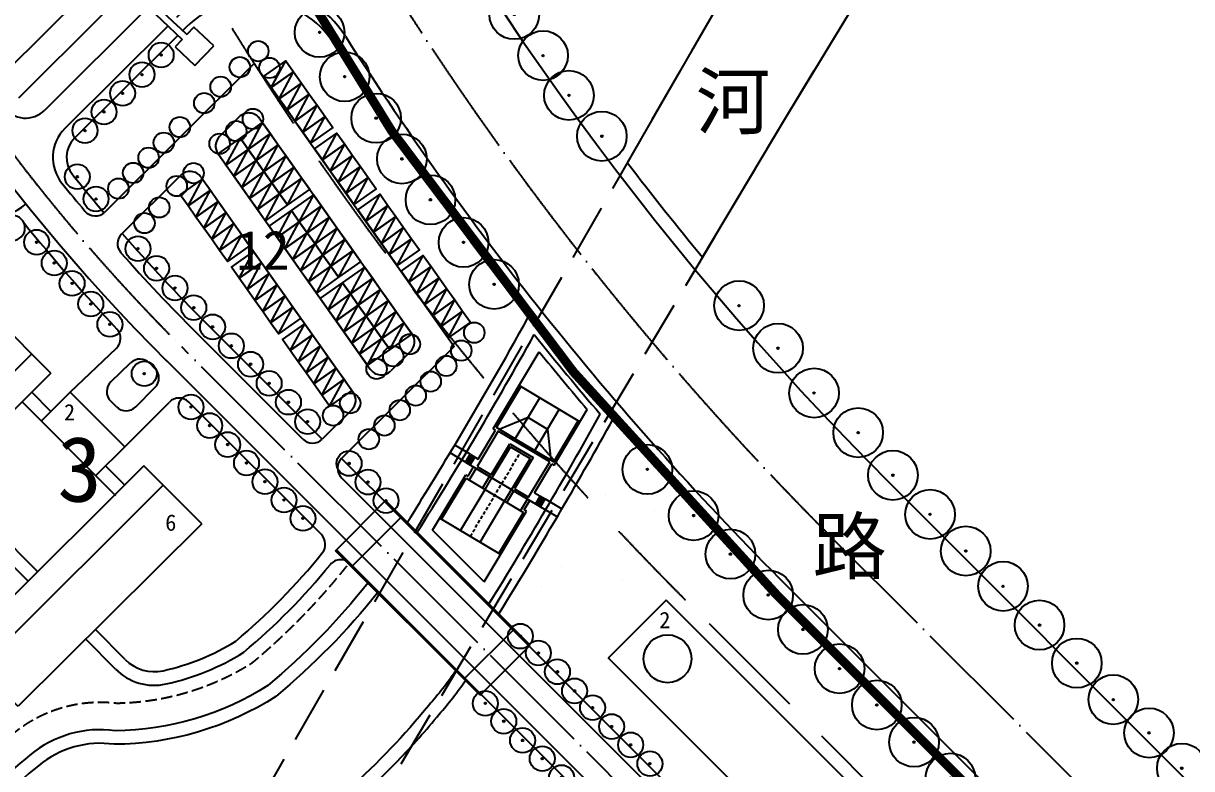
# Model space of a CAD drawing. Extents: x 38883873 to 41204444, y -39183004 to -36939090.
# Drawn here: x 39764102 to 40021309, y -38251559 to -38087413 of the extents above; entities that cross this region are included whole.
import ezdxf
from ezdxf.enums import TextEntityAlignment as Align

# ---------------------------------------------------------------- set-up
doc = ezdxf.new("R2010")
doc.units = 0
doc.header["$LTSCALE"] = 1000
doc.header["$MEASUREMENT"] = 0
for name, pattern in [('CENT', [15, 13, -1, 0, -1]), ('DASH', [0.35, 0.25, -0.1]), ('HIDDEN', [0.375, 0.25, -0.125])]:
    doc.linetypes.add(name, pattern=pattern)
doc.layers.get('0').update_dxf_attribs({"linetype": 'CONTINUOUS'})
for name, color, linetype in [('1-CEG', 220, 'CONTINUOUS'), ('A-FACE', 4, 'CONTINUOUS'), ('LH', 104, 'CONTINUOUS'), ('PD', 15, 'CONTINUOUS'), ('PL', 141, 'CONTINUOUS'), ('PUB_TEXT', 4, 'CONTINUOUS'), ('TEXT', 7, 'CONTINUOUS'), ('TREE1', 62, 'CONTINUOUS'), ('W', 5, 'CONTINUOUS'), ('人行道', 251, 'CONTINUOUS'), ('停车', 165, 'CONTINUOUS'), ('现状河道', 151, 'CONTINUOUS'), ('立交', 251, 'CONTINUOUS'), ('立面1', 131, 'CONTINUOUS'), ('范围', 7, 'CONTINUOUS'), ('道路中心线', 5, 'CENT')]:
    doc.layers.add(name, color=color, linetype=linetype)
doc.styles.add('-黑体', font='SIMHEI.TTF')
doc.styles.add('HRHZ', font='SIMHEI.TTF')

# ---------------------------------------------------------------- blocks, each defined once
blk = doc.blocks.new('suy')
at = {"layer": '立面1', "linetype": 'Continuous'}
for p, q in [((800825, 761608), (771053, 731983)), ((813553, 748880), (800825, 761608)), ((809310, 753122), (773241, 717231)), ((791869, 752695), (791853, 752711)), ((813553, 748880), (783781, 719255)), ((789742, 750579), (789731, 750590)), ((787615, 748463), (787610, 748469)), ((813542, 740405), (809310, 744637)), ((817796, 744637), (811416, 738289)), ((829790, 732642), (817796, 744637)), ((827850, 721855), (807189, 742516)), ((783781, 719255), (771053, 731983)), ((829801, 732653), (823410, 726294)), ((834033, 728400), (793628, 688195)), ((829779, 724168), (825537, 728410)), ((846761, 715672), (834033, 728400)), ((775295, 727740), (770730, 723197)), ((810640, 705123), (790211, 725654)), ((800007, 694543), (771114, 723580)), ((808514, 703007), (788085, 723537)), ((838275, 724157), (795744, 681836)), ((783760, 719234), (775430, 710946)), ((792317, 719284), (777268, 704310)), ((804261, 698775), (783832, 719305)), ((846761, 715672), (806356, 675467)), ((796549, 715031), (778711, 697281)), ((795754, 690311), (775526, 710640)), ((800781, 710778), (779701, 689802)), ((805013, 706525), (783747, 685364)), ((791501, 686079), (778348, 699297)), ((779739, 689392), (787248, 681846)), ((793628, 688195), (782995, 677614)), ((806366, 675456), (793628, 688195)), ((804229, 673351), (791501, 686079)), ((802113, 679709), (799986, 677593)), ((795733, 664876), (782995, 677614)), ((787237, 673372), (787227, 673361)), ((804229, 673351), (795723, 664886))]:
    blk.add_line(p, q, dxfattribs=at)
blk.add_arc((676174, 679895), 104000, 5.23961, 24.6057, dxfattribs=at)
blk = doc.blocks.new('dijw')
at = {"layer": '立面1', "linetype": 'Continuous', "ltscale": 10}
for p, q in [((817574, 852247), (813277, 848059)), ((817554, 852227), (813277, 848059)), ((821741, 847930), (817554, 852227)), ((813277, 848059), (817444, 843743)), ((820130, 846360), (821741, 847930)), ((817444, 843743), (819056, 845313)), ((845004, 825064), (843457, 823435)), ((849375, 820954), (845004, 825064)), ((842424, 822347), (840873, 820713)), ((840873, 820713), (845244, 816602)), ((845244, 816602), (849375, 820954))]:
    blk.add_line(p, q, dxfattribs=at)
for radius, start, end in [(737750, 224.226685, 226.766966), (739250, 224.226755, 226.766411)]:
    blk.add_arc((1348791, 1360940), radius, start, end, dxfattribs=at)
blk = doc.blocks.new('sdihi')
at = {"layer": '现状河道', "linetype": 'DASH', "ltscale": 50}
for points in [[(41878336, -39038113), (41908102, -38992495), (42021709, -38801593), (42048629, -38759764), (42054582, -38748359), (42082859, -38699270), (42201077, -38493736), (42218027, -38469775, 0.0655866), (42257715, -38394406, 0.0396637), (42276603, -38327312), (42305346, -38205349), (42347214, -38058028), (42382881, -37923619), (42467274, -37614872)], [(42110551, -39232996), (41915160, -39072336, -0.3704711), (41908653, -39035113), (42216721, -38517121), (42276586, -38418515, 0.0701513), (42287603, -38392857), (42347712, -38171793), (42390437, -38008618), (42500784, -37614872)]]:
    blk.add_lwpolyline(points, format="xyb", dxfattribs=at)
blk = doc.blocks.new('saoj')
at = {"layer": 'PL'}
for p, q in [((39867544, -38176733), (39877692, -38159740)), ((39868238, -38176449), (39873622, -38167434)), ((39886629, -38175201), (39873235, -38167203)), ((39872402, -38178935), (39877786, -38169920)), ((39875222, -38174213), (39868882, -38176833)), ((39875222, -38174213), (39879515, -38176776)), ((39876695, -38181499), (39882079, -38172484)), ((39880938, -38184731), (39888257, -38172474)), ((39864266, -38183394), (39868060, -38177041)), ((39867544, -38176733), (39868060, -38177041)), ((39872402, -38178935), (39868238, -38176449)), ((39879515, -38176776), (39880216, -38183601)), ((39880859, -38183985), (39886243, -38174970)), ((39872402, -38178935), (39876695, -38181499)), ((39861456, -38184046), (39862481, -38182329)), ((39862481, -38182329), (39864266, -38183394)), ((39871377, -38180652), (39867276, -38187521)), ((39871377, -38180652), (39875670, -38183216)), ((39871377, -38180652), (39875670, -38183216)), ((39876695, -38181499), (39880859, -38183985)), ((39861456, -38184046), (39877922, -38193878)), ((39861714, -38184200), (39862739, -38182482)), ((39861971, -38184353), (39862997, -38182636)), ((39862210, -38184496), (39863235, -38182779)), ((39862468, -38184650), (39863493, -38182933)), ((39875670, -38183216), (39871568, -38190084)), ((39876629, -38190777), (39880423, -38184423)), ((39880423, -38184423), (39880938, -38184731)), ((39854207, -38199069), (39861495, -38186864)), ((39861495, -38186864), (39862010, -38187172)), ((39862010, -38187172), (39863240, -38185111)), ((39862217, -38187995), (39863755, -38185419)), ((39865222, -38189789), (39866760, -38187213)), ((39865738, -38190097), (39867276, -38187521)), ((39856190, -38196625), (39861573, -38187610)), ((39860354, -38199112), (39865738, -38190097)), ((39861573, -38187610), (39874194, -38195147)), ((39870030, -38192660), (39871568, -38190084)), ((39864647, -38201675), (39870030, -38192660)), ((39870546, -38192968), (39872084, -38190392)), ((39873551, -38194762), (39875089, -38192186)), ((39874373, -38194554), (39875604, -38192494)), ((39876629, -38190777), (39878947, -38192161)), ((39876892, -38193263), (39877917, -38191546)), ((39877149, -38193417), (39878175, -38191700)), ((39877407, -38193571), (39878432, -38191853)), ((39877664, -38193724), (39878690, -38192007)), ((39877922, -38193878), (39878947, -38192161)), ((39865583, -38210446), (39874888, -38194862)), ((39868811, -38204162), (39874194, -38195147)), ((39874888, -38194862), (39874373, -38194554)), ((39855804, -38196394), (39869198, -38204392)), ((39865583, -38210446), (39854207, -38199069))]:
    blk.add_line(p, q, dxfattribs=at)
at = {"layer": 'PL', "linetype": 'HIDDEN', "ltscale": 3}
blk.add_line((39862501, -38200393), (39873524, -38181934), dxfattribs=at)
at = {"layer": 'PL'}
blk.add_arc((40437444, -37706090), 720500, 219.022938, 220.338804, dxfattribs=at)
blk = doc.blocks.new('7')
at = {"layer": 'TREE1', "linetype": 'ByBlock'}
blk.add_circle((0, 0), 3.64, dxfattribs=at)
at = {"layer": 'TREE1', "linetype": 'Continuous', "ltscale": 10}
blk.add_circle((0, 0), 0.121, dxfattribs=at)
blk = doc.blocks.new('sdji')
at = {"linetype": 'Continuous', "ltscale": 10}
for radius in [2750, 184]:
    blk.add_circle((512091, 867961), radius, dxfattribs=at)
blk = doc.blocks.new('sppw')
at = {"layer": '立面1', "linetype": 'Continuous', "lineweight": -3, "ltscale": 10}
for p, q in [((39905637, -38214437), (39892909, -38227165)), ((40012622, -38321422), (39905637, -38214437)), ((39999894, -38334150), (39892878, -38227134)), ((39968074, -38302330), (39980802, -38289603)), ((39953225, -38295966), (39957468, -38291724)), ((39970196, -38304452), (39982924, -38291724)), ((39972317, -38306573), (39985045, -38293845)), ((39978681, -38321422), (39953225, -38295966)), ((39974438, -38308694), (39987166, -38295966)), ((39976560, -38310816), (39989288, -38298088)), ((39978681, -38312937), (39991409, -38300209)), ((39980802, -38315058), (39993530, -38302330)), ((39982924, -38317180), (39995651, -38304452)), ((39985045, -38319301), (39997773, -38306573)), ((39987166, -38321422), (39999894, -38308694)), ((39989288, -38323544), (40002015, -38310816)), ((39991409, -38325665), (40004137, -38312937)), ((39993530, -38327786), (40006258, -38315058)), ((39995651, -38329908), (40008379, -38317180)), ((39997773, -38332029), (40010501, -38319301)), ((39999894, -38334150), (40012622, -38321422)), ((40024699, -38341985), (40008379, -38325665)), ((40008782, -38357902), (40024699, -38341985)), ((40024165, -38351004), (40028942, -38346227)), ((40028942, -38346227), (40035306, -38352591)), ((40030529, -38357368), (40024165, -38351004)), ((40017267, -38357902), (40022044, -38353125)), ((40028408, -38359489), (40022044, -38353125)), ((40030529, -38357368), (40035306, -38352591)), ((40022085, -38371205), (40008782, -38357902)), ((40023631, -38364266), (40017267, -38357902)), ((40023631, -38364266), (40028408, -38359489)), ((39993071, -38377773), (40005280, -38390043))]:
    blk.add_line(p, q, dxfattribs=at)
for centre, major_axis, start_param, end_param in [((39905922, -38227353), (-3728, 3728), 3.9269908, 10.2101761), ((39938376, -38361727), (-41369, 39212), 3.6148747, 4.6856357)]:
    blk.add_ellipse(centre, major_axis=major_axis, ratio=1, start_param=start_param, end_param=end_param, dxfattribs=at)
blk = doc.blocks.new('sij')
at = {"layer": 'TREE1', "linetype": 'Continuous', "ltscale": 10}
blk.add_circle((327690, 1006813), 2250, dxfattribs=at)

msp = doc.modelspace()

# ---------------------------------------------------------------- linework, layer by layer
at = {"layer": 'A-FACE'}
for p, q in [((39795994, -38087950), (39773248, -38110583)), ((39814937, -38096262), (39782070, -38128967)), ((39814937, -38096262), (39858956, -38158550)), ((39811618, -38108029), (39807305, -38112321)), ((39816184, -38108424), (39849664, -38155797)), ((39806971, -38116179), (39840454, -38163557)), ((39798677, -38120906), (39785704, -38133815)), ((39803243, -38121301), (39836725, -38168677)), ((39825653, -38179001), (39801869, -38155217)), ((39858956, -38158550), (39834144, -38183239)), ((39967014, -38333090), (39795505, -38161581)), ((39849333, -38159660), (39845020, -38163953)), ((39836393, -38172537), (39829891, -38179007)), ((39973378, -38326726), (39834139, -38187487)), ((39864640, -38235383), (39832820, -38203563)), ((39864852, -38235171), (39833033, -38203351))]:
    msp.add_line(p, q, dxfattribs=at)
at = {"layer": 'A-FACE', "linetype": 'Continuous'}
for p, q in [((39954844, -38188691), (40042931, -38276778)), ((39932216, -38211318), (40020304, -38299406))]:
    msp.add_line(p, q, dxfattribs=at)
at = {"layer": 'A-FACE', "linetype": 'Continuous', "ltscale": 10}
for p, q in [((39832820, -38203563), (39843851, -38192532)), ((39875671, -38224352), (39843851, -38192532)), ((39875459, -38224564), (39843639, -38192744)), ((39836568, -38206887), (39847175, -38196280)), ((39861317, -38231635), (39871923, -38221029)), ((39864640, -38235383), (39875671, -38224352))]:
    msp.add_line(p, q, dxfattribs=at)
at = {"layer": 'A-FACE', "linetype": 'Continuous'}
for centre, radius, start, end in [((40437444, -37706090), 682500, 187.2288, 225), ((39814758, -38103136), 24000, 32.52296, 134.85794), ((39812582, -38105301), 24000, 133.909, 134.85794), ((40437444, -37706090), 714500, 212.522963, 225)]:
    msp.add_arc(centre, radius, start, end, dxfattribs=at)
at = {"layer": 'A-FACE'}
for centre, radius, start, end in [((40095923, -37861705), 424500, 181.97209, 225), ((39813734, -38110155), 3000, 35.24938, 134.85794), ((39779596, -38116963), 9000, 134.85794, 218.90187), ((39809421, -38114448), 3000, 134.85794, 215.24938), ((39800793, -38123032), 3000, 35.24938, 134.85794), ((40095944, -37861686), 415500, 218.90187, 220.00079), ((39779954, -38126840), 3000, 220.00079, 314.85794), ((39787820, -38135941), 3000, 134.85794, 221.67175), ((40095944, -37861686), 415500, 221.67175, 225), ((39847217, -38157534), 3000, 314.85794, 35.24938), ((39842904, -38161826), 3000, 215.24938, 314.85794), ((39834276, -38170411), 3000, 314.85794, 35.24938), ((39827775, -38176880), 3000, 225, 314.85794), ((39836260, -38185365), 3000, 134.85794, 225)]:
    msp.add_arc(centre, radius, start, end, dxfattribs=at)
at = {"layer": 'PD', "color": 253}
for p, q in [((39868641, -38177237), (39863996, -38185015)), ((39879975, -38184004), (39868641, -38177237)), ((39867113, -38186876), (39871215, -38180008)), ((39871215, -38180008), (39876314, -38183053)), ((39863996, -38185015), (39867113, -38186876)), ((39876314, -38183053), (39872213, -38189922)), ((39875330, -38191783), (39879975, -38184004)), ((39872213, -38189922), (39875330, -38191783))]:
    msp.add_line(p, q, dxfattribs=at)
at = {"layer": 'TREE1', "linetype": 'Continuous', "ltscale": 10, "const_width": 0.5}
msp.add_lwpolyline([(39899102, -38191785, 0.5205671), (39890435, -38193557, 0.5205671), (39886110, -38200722, 0.5205671), (39885181, -38207610, 0.5205671), (39880409, -38209024, 0.5205671), (39879425, -38217659, 0.5205671), (39885013, -38220096, 0.5205671), (39887454, -38213334, 0.5205671), (39892407, -38211267, 0.5205671), (39896817, -38207102, 0.5205671), (39902760, -38201420, 0.5205671)], format="xyb", close=True, dxfattribs=at)
at = {"layer": 'W', "flags": 128}
for points in [[(39897113, -38118113), (39916090, -38085118), (39933040, -38061158, 0.0655866), (39972728, -37985789, 0.0396637), (39991616, -37918694), (40020359, -37796732), (40062227, -37649410), (40097894, -37515001), (40105424, -37487454)], [(39913639, -38138928), (39931734, -38108503), (39991599, -38009897, 0.0701513), (40002616, -37984239), (40062725, -37763176), (40105451, -37600000), (40136992, -37487454)], [(39839956, -38210698, -0.0511052), (39817930, -38233222, -0.140712), (39784302, -38243196, 0.2104494), (39765555, -38248599, 0.0540291), (39749858, -38264008, -0.0154799), (39734813, -38294682, -0.0422093), (39723074, -38310943, -0.0422093)], [(39842090, -38212833, -0.0508624), (39819705, -38235648, -0.1423052), (39784104, -38246198, 0.2134695), (39767447, -38250928, 0.0531452), (39752427, -38265608, -0.0153368), (39737426, -38296157, -0.042859), (39725196, -38313076, -0.0397694)], [(39859281, -38230024, -0.0295451), (39853361, -38237618, -0.0403972), (39835799, -38255982, -0.2101361), (39804292, -38269813, 0.1035566), (39773049, -38273251, 0.2243536), (39758137, -38292677, -0.0380832), (39743761, -38316958, -0.0265738), (39736911, -38324849, -0.0181654)]]:
    msp.add_lwpolyline(points, format="xyb", dxfattribs=at)
at = {"layer": 'W'}
for centre, radius, start, end in [((40437444, -37706090), 679500, 217.326852, 219.568119), ((39070438, -37708180), 919154, 329.093585, 331.127335), ((39070438, -37708180), 922154, 327.80605, 330.949144), ((40437444, -37706090), 719000, 218.733227, 220.548064), ((38923274, -37634451), 1107823, 328.378077, 330.883564), ((38923274, -37634451), 1110823, 329.733091, 330.908997), ((39070438, -37708180), 919154, 327.848561, 329.093585), ((38923274, -37634451), 1110823, 328.341279, 329.733091), ((39792118, -38183766), 84552, 318.71348, 325.06852), ((39731120, -38138297), 160504, 315.9826, 320.88504), ((39731120, -38138297), 160504, 311.70592, 317.31543)]:
    msp.add_arc(centre, radius, start, end, dxfattribs=at)
at = {"layer": '人行道'}
for p, q in [((39783043, -38075444), (39760345, -38098029)), ((39791603, -38083855), (39768810, -38106536)), ((39799946, -38088249), (39799178, -38089014)), ((39798114, -38090073), (39775364, -38112710)), ((39829896, -38179001), (39803990, -38153096)), ((39793076, -38163394), (39791917, -38162235)), ((39784590, -38171879), (39783333, -38170623)), ((39829707, -38200026), (39800500, -38170819)), ((39861456, -38184046), (39858055, -38181999)), ((39862481, -38182329), (39859079, -38180292)), ((39847175, -38196280), (39834160, -38183270)), ((39878947, -38192161), (39882677, -38194337)), ((39877922, -38193878), (39881663, -38196071)), ((39836568, -38206887), (39836105, -38206424)), ((39930095, -38213439), (40018183, -38301527)), ((39931865, -38280971), (39871923, -38221029)), ((39964892, -38335211), (39861317, -38231635))]:
    msp.add_line(p, q, dxfattribs=at)
at = {"layer": '人行道', "linetype": 'Continuous', "ltscale": 10}
for p, q in [((39774423, -38168665), (39784582, -38158965)), ((39783383, -38166331), (39787724, -38162187)), ((39788833, -38171879), (39793076, -38167637)), ((39777530, -38171919), (39777605, -38171848)), ((39786417, -38180659), (39796258, -38170819))]:
    msp.add_line(p, q, dxfattribs=at)
at = {"layer": '人行道', "linetype": 'Continuous'}
for p, q in [((39786540, -38227546), (39779964, -38220938)), ((39784413, -38229663), (39777837, -38223054))]:
    msp.add_line(p, q, dxfattribs=at)
at = {"layer": '人行道', "color": 250, "linetype": 'DASH', "ltscale": 10, "flags": 128}
msp.add_lwpolyline([(39835260, -38206963, -0.0504539), (39814387, -38228365, -0.1373035), (39784645, -38237192, 0.2057075), (39761776, -38243938, 0.0557095), (39744712, -38260827, -0.0157604), (39729587, -38291730, -0.0408118), (39718828, -38306676, -0.0408118)], format="xyb", dxfattribs=at)
at = {"layer": '人行道'}
for centre, radius, start, end in [((40437444, -37706090), 767000, 210.10706, 210.10706), ((40150696, -37835001), 454624, 214.21121, 214.21121), ((39753820, -38112986), 17914, 125.08941, 307.50753), ((39779596, -38116963), 6000, 134.85794, 218.90187), ((40095944, -37861686), 412500, 218.90187, 220.41886), ((40095944, -37861686), 427500, 219.0826, 223.27527), ((40095944, -37861686), 412500, 221.25432, 225), ((39827586, -38202147), 3000, 321.0777, 45), ((39719046, -38114497), 142512, 310.10584, 321.0777), ((39833984, -38208545), 3000, 45, 140.70812), ((39719046, -38114497), 145512, 310.02003, 320.70812), ((39783747, -38179645), 51553, 282.44804, 301.7207), ((39783747, -38179645), 54553, 282.44804, 301.95372)]:
    msp.add_arc(centre, radius, start, end, dxfattribs=at)
at = {"layer": '人行道', "linetype": 'Continuous'}
for centre, radius, start, end in [((39814758, -38103136), 21000, 32.52296, 134.85794), ((40437444, -37706090), 717500, 212.522963, 225), ((39764577, -38102282), 6000, 215.98245, 314.85794), ((39782510, -38156795), 3000, 313.67455, 43.27527), ((39798379, -38172940), 3000, 45, 135), ((39792919, -38221198), 9000, 224.85794, 282.44804), ((39792919, -38221198), 12000, 224.85794, 282.44804)]:
    msp.add_arc(centre, radius, start, end, dxfattribs=at)
at = {"layer": '人行道', "linetype": 'Continuous', "ltscale": 10}
for centre, start, end in [((39789796, -38164357), 45, 133.67455), ((39790954, -38165515), 315, 45), ((39785455, -38168501), 133.67455, 225), ((39786712, -38169758), 225, 315)]:
    msp.add_arc(centre, 3000, start, end, dxfattribs=at)
at = {"layer": '停车', "linetype": 'Continuous', "ltscale": 10}
for points in [[(39818688, -38101570), (39816957, -38099121), (39821857, -38095658), (39823588, -38098108), (39818688, -38101570), (39821857, -38095658)], [(39820420, -38104020), (39818688, -38101570), (39823588, -38098108), (39825319, -38100558), (39820420, -38104020), (39823588, -38098108)], [(39822151, -38106470), (39820420, -38104020), (39825319, -38100558), (39827051, -38103008), (39822151, -38106470), (39825319, -38100558)], [(39823882, -38108920), (39822151, -38106470), (39827051, -38103008), (39828782, -38105457), (39823882, -38108920), (39827051, -38103008)], [(39825614, -38111370), (39823882, -38108920), (39828782, -38105457), (39830514, -38107907), (39825614, -38111370), (39828782, -38105457)], [(39813602, -38115166), (39811871, -38112716), (39816771, -38109253), (39818502, -38111703), (39813602, -38115166), (39816771, -38109253)], [(39827345, -38113820), (39825614, -38111370), (39830514, -38107907), (39832245, -38110357), (39827345, -38113820), (39830514, -38107907)], [(39808702, -38118629), (39806971, -38116179), (39811871, -38112716), (39813602, -38115166), (39808702, -38118629), (39811871, -38112716)], [(39815334, -38117616), (39813602, -38115166), (39818502, -38111703), (39820233, -38114153), (39815334, -38117616), (39818502, -38111703)], [(39829942, -38117495), (39828211, -38115045), (39833111, -38111582), (39834842, -38114032), (39829942, -38117495), (39833111, -38111582)], [(39810434, -38121079), (39808702, -38118629), (39813602, -38115166), (39815334, -38117616), (39810434, -38121079), (39813602, -38115166)], [(39817065, -38120066), (39815334, -38117616), (39820233, -38114153), (39821965, -38116603), (39817065, -38120066), (39820233, -38114153)], [(39831674, -38119945), (39829942, -38117495), (39834842, -38114032), (39836574, -38116482), (39831674, -38119945), (39834842, -38114032)], [(39812165, -38123529), (39810434, -38121079), (39815334, -38117616), (39817065, -38120066), (39812165, -38123529), (39815334, -38117616)], [(39818796, -38122516), (39817065, -38120066), (39821965, -38116603), (39823696, -38119053), (39818796, -38122516), (39821965, -38116603)], [(39833405, -38122395), (39831674, -38119945), (39836574, -38116482), (39838305, -38118932), (39833405, -38122395), (39836574, -38116482)], [(39813896, -38125979), (39812165, -38123529), (39817065, -38120066), (39818796, -38122516), (39813896, -38125979), (39817065, -38120066)], [(39820528, -38124966), (39818796, -38122516), (39823696, -38119053), (39825428, -38121503), (39820528, -38124966), (39823696, -38119053)], [(39835137, -38124845), (39833405, -38122395), (39838305, -38118932), (39840036, -38121382), (39835137, -38124845), (39838305, -38118932)], [(39800367, -38127627), (39798636, -38125177), (39803536, -38121715), (39805267, -38124165), (39800367, -38127627), (39803536, -38121715)], [(39815628, -38128429), (39813896, -38125979), (39818796, -38122516), (39820528, -38124966), (39815628, -38128429), (39818796, -38122516)], [(39822259, -38127416), (39820528, -38124966), (39825428, -38121503), (39827159, -38123953), (39822259, -38127416), (39825428, -38121503)], [(39836868, -38127295), (39835137, -38124845), (39840036, -38121382), (39841768, -38123832), (39836868, -38127295), (39840036, -38121382)], [(39802099, -38130077), (39800367, -38127627), (39805267, -38124165), (39806999, -38126615), (39802099, -38130077), (39805267, -38124165)], [(39817359, -38130879), (39815628, -38128429), (39820528, -38124966), (39822259, -38127416), (39817359, -38130879), (39820528, -38124966)], [(39824856, -38131091), (39823125, -38128641), (39828025, -38125178), (39829756, -38127628), (39824856, -38131091), (39828025, -38125178)], [(39839465, -38130970), (39837734, -38128520), (39842634, -38125057), (39844365, -38127507), (39839465, -38130970), (39842634, -38125057)], [(39803830, -38132527), (39802099, -38130077), (39806999, -38126615), (39808730, -38129064), (39803830, -38132527), (39806999, -38126615)], [(39826588, -38133541), (39824856, -38131091), (39829756, -38127628), (39831488, -38130078), (39826588, -38133541), (39829756, -38127628)], [(39841196, -38133420), (39839465, -38130970), (39844365, -38127507), (39846096, -38129957), (39841196, -38133420), (39844365, -38127507)], [(39805562, -38134977), (39803830, -38132527), (39808730, -38129064), (39810461, -38131514), (39805562, -38134977), (39808730, -38129064)], [(39819956, -38134554), (39818225, -38132104), (39823125, -38128641), (39824856, -38131091), (39819956, -38134554), (39823125, -38128641)], [(39828319, -38135991), (39826588, -38133541), (39831488, -38130078), (39833219, -38132528), (39828319, -38135991), (39831488, -38130078)], [(39842928, -38135870), (39841196, -38133420), (39846096, -38129957), (39847828, -38132407), (39842928, -38135870), (39846096, -38129957)], [(39807293, -38137427), (39805562, -38134977), (39810461, -38131514), (39812193, -38133964), (39807293, -38137427), (39810461, -38131514)], [(39821688, -38137004), (39819956, -38134554), (39824856, -38131091), (39826588, -38133541), (39821688, -38137004), (39824856, -38131091)], [(39823419, -38139453), (39821688, -38137004), (39826588, -38133541), (39828319, -38135991), (39823419, -38139453), (39826588, -38133541)], [(39830051, -38138441), (39828319, -38135991), (39833219, -38132528), (39834950, -38134978), (39830051, -38138441), (39833219, -38132528)], [(39844659, -38138320), (39842928, -38135870), (39847828, -38132407), (39849559, -38134857), (39844659, -38138320), (39847828, -38132407)], [(39809024, -38139877), (39807293, -38137427), (39812193, -38133964), (39813924, -38136414), (39809024, -38139877), (39812193, -38133964)], [(39825151, -38141903), (39823419, -38139453), (39828319, -38135991), (39830051, -38138441), (39825151, -38141903), (39828319, -38135991)], [(39831782, -38140891), (39830051, -38138441), (39834950, -38134978), (39836682, -38137428), (39831782, -38140891), (39834950, -38134978)], [(39846391, -38140770), (39844659, -38138320), (39849559, -38134857), (39851291, -38137307), (39846391, -38140770), (39849559, -38134857)], [(39811622, -38143552), (39809890, -38141102), (39814790, -38137639), (39816521, -38140089), (39811622, -38143552), (39814790, -38137639)], [(39826882, -38144353), (39825151, -38141903), (39830051, -38138441), (39831782, -38140891), (39826882, -38144353), (39830051, -38138441)], [(39833513, -38143340), (39831782, -38140891), (39836682, -38137428), (39838413, -38139878), (39833513, -38143340), (39836682, -38137428)], [(39848988, -38144444), (39847256, -38141995), (39852156, -38138532), (39853888, -38140982), (39848988, -38144444), (39852156, -38138532)], [(39813353, -38146002), (39811622, -38143552), (39816521, -38140089), (39818253, -38142539), (39813353, -38146002), (39816521, -38140089)], [(39828613, -38146803), (39826882, -38144353), (39831782, -38140891), (39833513, -38143340), (39828613, -38146803), (39831782, -38140891)], [(39836110, -38147015), (39834379, -38144565), (39839279, -38141103), (39841010, -38143553), (39836110, -38147015), (39839279, -38141103)], [(39850719, -38146894), (39848988, -38144444), (39853888, -38140982), (39855619, -38143432), (39850719, -38146894), (39853888, -38140982)], [(39815084, -38148452), (39813353, -38146002), (39818253, -38142539), (39819984, -38144989), (39815084, -38148452), (39818253, -38142539)], [(39837842, -38149465), (39836110, -38147015), (39841010, -38143553), (39842742, -38146003), (39837842, -38149465), (39841010, -38143553)], [(39852451, -38149344), (39850719, -38146894), (39855619, -38143432), (39857350, -38145882), (39852451, -38149344), (39855619, -38143432)], [(39816816, -38150902), (39815084, -38148452), (39819984, -38144989), (39821716, -38147439), (39816816, -38150902), (39819984, -38144989)], [(39831211, -38150478), (39829479, -38148028), (39834379, -38144565), (39836110, -38147015), (39831211, -38150478), (39834379, -38144565)], [(39839573, -38151915), (39837842, -38149465), (39842742, -38146003), (39844473, -38148452), (39839573, -38151915), (39842742, -38146003)], [(39854182, -38151794), (39852451, -38149344), (39857350, -38145882), (39859082, -38148332), (39854182, -38151794), (39857350, -38145882)], [(39818547, -38153352), (39816816, -38150902), (39821716, -38147439), (39823447, -38149889), (39818547, -38153352), (39821716, -38147439)], [(39832942, -38152928), (39831211, -38150478), (39836110, -38147015), (39837842, -38149465), (39832942, -38152928), (39836110, -38147015)], [(39841305, -38154365), (39839573, -38151915), (39844473, -38148452), (39846205, -38150902), (39841305, -38154365), (39844473, -38148452)], [(39855913, -38154244), (39854182, -38151794), (39859082, -38148332), (39860813, -38150781), (39855913, -38154244), (39859082, -38148332)], [(39820279, -38155802), (39818547, -38153352), (39823447, -38149889), (39825178, -38152339), (39820279, -38155802), (39823447, -38149889)], [(39834673, -38155378), (39832942, -38152928), (39837842, -38149465), (39839573, -38151915), (39834673, -38155378), (39837842, -38149465)], [(39843036, -38156815), (39841305, -38154365), (39846205, -38150902), (39847936, -38153352), (39843036, -38156815), (39846205, -38150902)], [(39857645, -38156694), (39855913, -38154244), (39860813, -38150781), (39862545, -38153231), (39857645, -38156694), (39860813, -38150781)], [(39822876, -38159477), (39821144, -38157027), (39826044, -38153564), (39827776, -38156014), (39822876, -38159477), (39826044, -38153564)], [(39836405, -38157828), (39834673, -38155378), (39839573, -38151915), (39841305, -38154365), (39836405, -38157828), (39839573, -38151915)], [(39844767, -38159265), (39843036, -38156815), (39847936, -38153352), (39849667, -38155802), (39844767, -38159265), (39847936, -38153352)], [(39824607, -38161927), (39822876, -38159477), (39827776, -38156014), (39829507, -38158464), (39824607, -38161927), (39827776, -38156014)], [(39838136, -38160278), (39836405, -38157828), (39841305, -38154365), (39843036, -38156815), (39838136, -38160278), (39841305, -38154365)], [(39826338, -38164377), (39824607, -38161927), (39829507, -38158464), (39831238, -38160914), (39826338, -38164377), (39829507, -38158464)], [(39839868, -38162728), (39838136, -38160278), (39843036, -38156815), (39844767, -38159265), (39839868, -38162728), (39843036, -38156815)], [(39828070, -38166826), (39826338, -38164377), (39831238, -38160914), (39832970, -38163364), (39828070, -38166826), (39831238, -38160914)], [(39829801, -38169276), (39828070, -38166826), (39832970, -38163364), (39834701, -38165814), (39829801, -38169276), (39832970, -38163364)], [(39831533, -38171726), (39829801, -38169276), (39834701, -38165814), (39836433, -38168264), (39831533, -38171726), (39834701, -38165814)]]:
    msp.add_lwpolyline(points, dxfattribs=at)
at = {"layer": '立交', "linetype": 'Continuous', "ltscale": 10, "const_width": 100}
msp.add_lwpolyline([(39875337, -38152007), (39893965, -38174531, -0.0111495), (39868794, -38217476), (39848635, -38197316, 0.0143073), (39875337, -38152007, 0.1407553)], format="xyb", dxfattribs=at)
at = {"layer": '范围', "color": 1, "linetype": 'DASH', "ltscale": 50, "const_width": 2000}
msp.add_lwpolyline([(39727275, -37603786), (39309838, -37602478), (39267254, -37697480), (39215453, -37815637), (39203656, -37841696, -0.0375387), (39200633, -37850208, 0.1308835), (39198294, -37865085), (39212418, -38000000), (39219106, -38069414), (39219411, -38084620, -0.195535), (39216767, -38101984), (39156180, -38203680), (39625395, -38659790), (39748451, -38760972), (39960509, -38548914), (40086169, -38423253), (40107609, -38401814, 0.1316525), (40102432, -38392848), (40050787, -38341202), (40018183, -38301527), (39930095, -38213439, -0.2363782)], format="xyb", close=True, dxfattribs=at)
at = {"layer": '范围', "color": 1, "linetype": 'DASH', "ltscale": 100}
msp.add_lwpolyline([(39758123, -38730086), (39949902, -38538307), (40075562, -38412647), (40088290, -38399919), (40039663, -38351291), (40007058, -38311616), (39909848, -38214406, -0.234658), (39710172, -37618732), (39335954, -37617560)], format="xyb", dxfattribs=at)
at = {"layer": '道路中心线', "ltscale": 2}
for p, q in [((39823961, -38043193), (39561915, -38303942)), ((39970196, -38329908), (39798959, -38158671)), ((39942469, -38201065), (40242123, -38500718))]:
    msp.add_line(p, q, dxfattribs=at)
for centre, radius, start in [((40437444, -37706090), 700000, 171.802557), ((40095944, -37861686), 420000, 180)]:
    msp.add_arc(centre, radius, start, 225, dxfattribs=at)

# ---------------------------------------------------------------- block references
at = {"layer": 'LH', "xscale": 1500.000000000704, "yscale": 1500, "zscale": 1500, "rotation": 90.28739875665877}
for p in [(39872180, -38085461), (39829325, -38089408), (39878515, -38094512), (39834838, -38099166), (39884217, -38103269), (39841769, -38108294), (39891463, -38112269), (39847440, -38117265), (39853731, -38126277), (39861019, -38135659), (39867746, -38144901), (39921675, -38149577), (39930253, -38158959), (39938184, -38168826), (39947896, -38177560), (39901490, -38185648), (39955539, -38186939), (39963725, -38195554), (39911663, -38195815), (39919776, -38204309), (39971584, -38203625), (39928082, -38213324), (39979786, -38211394), (39935738, -38220895), (39987821, -38219946), (39996032, -38228324), (39943800, -38229536), (40004067, -38236353), (39952000, -38237532), (40011928, -38243684), (39960200, -38245725), (40019145, -38251466), (39968202, -38253621)]:
    msp.add_blockref('7', p, dxfattribs=at)
at = {"layer": 'PL', "linetype": 'Continuous'}
msp.add_blockref('saoj', (0, 0), dxfattribs=at)
at = {"layer": 'TREE1', "linetype": 'Continuous', "rotation": 89.71588559147328}
for p in [(40659850, -38610780), (40655632, -38615097), (40651362, -38619212), (40647277, -38623303), (40643086, -38627425), (40641382, -38637588), (40645515, -38642477), (40632428, -38652005), (40654748, -38653426), (40636308, -38656598), (40658827, -38657757), (40640246, -38661071), (40662897, -38662096), (40644364, -38665604), (40667028, -38666405), (40648555, -38670096), (40671164, -38670647), (40675301, -38674826), (40656121, -38680970), (40679525, -38678873), (40683628, -38683084), (40666421, -38688302), (40687882, -38687235), (40670543, -38692381), (40692086, -38691536), (40674499, -38696569), (40678640, -38700635), (40701229, -38700734), (40682693, -38704754), (40705382, -38704843), (40686902, -38708785), (40709357, -38708914), (40691058, -38712822), (40738937, -38738772), (40742906, -38742467), (40747098, -38746621), (40750857, -38750820), (40731215, -38753572), (40754826, -38754515), (40735285, -38757506), (40759019, -38758669), (40739407, -38761733), (40763222, -38762707), (40743745, -38765743), (40767445, -38766866), (40747993, -38769912)]:
    msp.add_blockref('sdji', p, dxfattribs=at)
at = {"layer": 'TREE1', "linetype": 'Continuous'}
for p in [(39488126, -39100349), (39484075, -39103870), (39490592, -39104046), (39479848, -39108184), (39476237, -39111792), (39486948, -39115285), (39470865, -39117074), (39483288, -39117959), (39467342, -39120507), (39479627, -39120726), (39463986, -39123817), (39460581, -39127170), (39473887, -39127214), (39457328, -39130625), (39470185, -39130054), (39466332, -39134766), (39463079, -39138221), (39535692, -39162351), (39521501, -39164883), (39517841, -39167557), (39532829, -39166309), (39514181, -39170324), (39529530, -39169679), (39526087, -39173120), (39508357, -39177890), (39522788, -39176203), (39504605, -39180607), (39519273, -39179429), (39515902, -39182799), (39512459, -39185816)]:
    msp.add_blockref('sij', p, dxfattribs=at)
at = {"layer": 'TREE1', "linetype": 'Continuous', "xscale": -1, "rotation": 180}
msp.add_blockref('sdji', (39249618, -37264514), dxfattribs=at)
at = {"layer": 'W'}
msp.add_blockref('sdihi', (-2284987, 408618), dxfattribs=at)
at = {"layer": '立面1', "linetype": 'Continuous', "lineweight": -3, "ltscale": 10}
for name in ['dijw', 'suy']:
    msp.add_blockref(name, (38956627, -38913302), dxfattribs=at)
at = {"layer": '立面1', "linetype": 'Continuous'}
msp.add_blockref('sppw', (0, 0), dxfattribs=at)

# ---------------------------------------------------------------- texts
at = {"layer": '1-CEG', "style": '-黑体'}
for s, p in [('2', (39773038, -38174862)), ('6', (39795335, -38199170)), ('2', (39904107, -38220628))]:
    msp.add_text(s, height=3600, dxfattribs=at).set_placement(p)
at = {"layer": 'PUB_TEXT', "color": 2, "style": '-黑体'}
for s, height, p in [('12', 8640, (39810951, -38141700)), ('3', 14400, (39771595, -38192773))]:
    msp.add_text(s, height=height, rotation=0.0523, dxfattribs=at).set_placement(p)
at = {"layer": 'TEXT', "style": 'HRHZ'}
msp.add_text('河', height=12000, dxfattribs=at).set_placement((39920346, -38104434), align=Align.MIDDLE)
msp.add_text('路', height=12000, dxfattribs=at).set_placement((39937819, -38208570))

doc.saveas('drawing.dxf')
